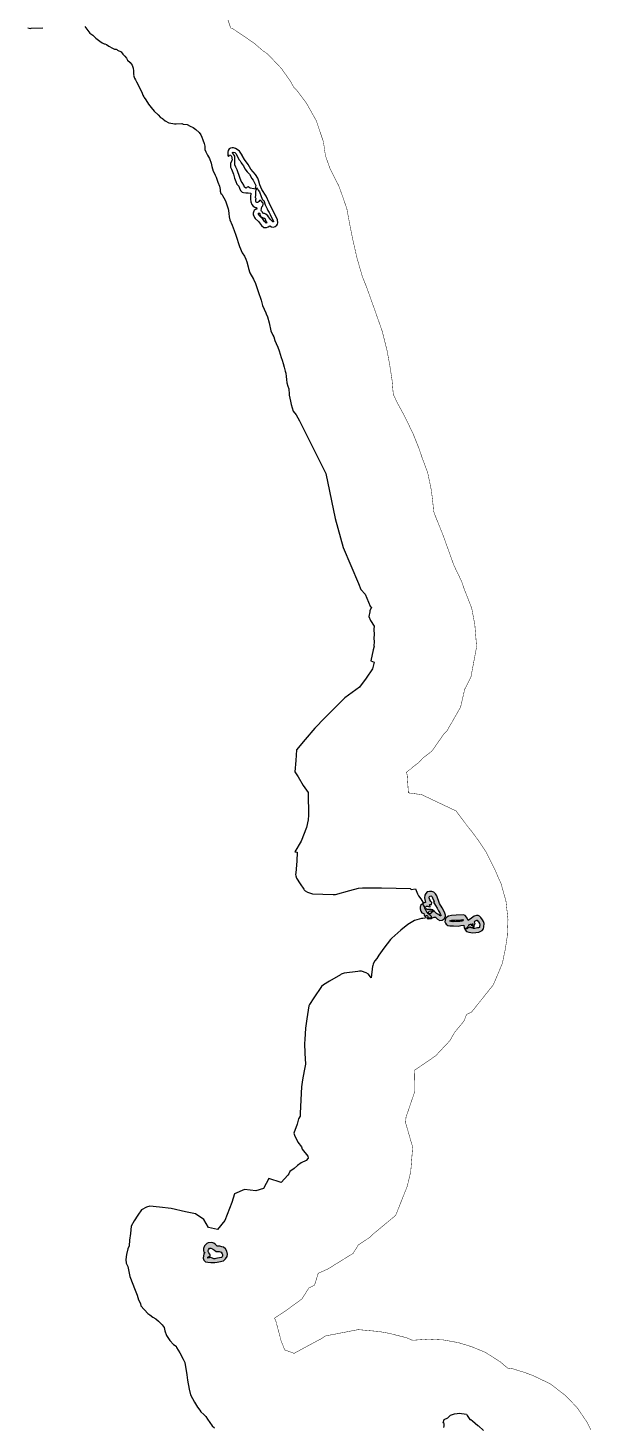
# Model space of a CAD drawing. Header units: metres. Extents: x 255476 to 378809, y 1739479 to 2227865.
# Drawn here: x 304234 to 310448, y 1923413 to 1938848 of the extents above; entities that cross this region are included whole.
import ezdxf

# ---------------------------------------------------------------- set-up
doc = ezdxf.new("R2010")
doc.units = ezdxf.units.M
doc.header["$MEASUREMENT"] = 0
for name, color, linetype in [('COASTLINE', 5, 'Continuous'), ('DISTRICT BOUNDRY', 86, 'Continuous'), ('MANGROOVE BUFFER ZONE', 120, 'Continuous')]:
    doc.layers.add(name, color=color, linetype=linetype)

msp = doc.modelspace()

# ---------------------------------------------------------------- hatches: boundary and pattern name
at = {"layer": 'MANGROOVE BUFFER ZONE'}
h = msp.add_hatch(dxfattribs=at)
h.set_pattern_fill('GRASS', color=256, scale=18)
h.paths.add_polyline_path([(308830, 1929092), (308806, 1929142), (308774, 1929189), (308747, 1929272), (308732, 1929295), (308712, 1929314), (308689, 1929320), (308665, 1929320), (308641, 1929317), (308626, 1929300), (308612, 1929281), (308611, 1929253), (308614, 1929235), (308620, 1929201), (308607, 1929195), (308583, 1929182), (308567, 1929168), (308562, 1929148), (308563, 1929129), (308569, 1929106), (308582, 1929087), (308603, 1929080), (308606, 1929064), (308611, 1929052), (308620, 1929043), (308623, 1929054), (308628, 1929056), (308638, 1929055), (308643, 1929052), (308645, 1929045), (308646, 1929034), (308645, 1929027), (308640, 1929022), (308655, 1929020), (308682, 1929023), (308696, 1929030), (308715, 1929040), (308731, 1929038), (308753, 1929015), (308779, 1929002), (308803, 1929004), (308825, 1929019), (308841, 1929044), (308841, 1929061)])
h.paths.add_polyline_path([(308671, 1929074), (308669, 1929076), (308663, 1929079), (308658, 1929082), (308654, 1929088), (308652, 1929089), (308653, 1929094), (308656, 1929098), (308663, 1929103), (308675, 1929107), (308690, 1929108), (308697, 1929103), (308701, 1929100), (308701, 1929096), (308694, 1929092), (308685, 1929087), (308680, 1929085), (308679, 1929082), (308678, 1929078)], flags=16)
h.paths.add_polyline_path([(308717, 1929105), (308699, 1929120), (308685, 1929123), (308665, 1929124), (308654, 1929124), (308643, 1929124), (308629, 1929129), (308617, 1929128), (308614, 1929129), (308613, 1929132), (308611, 1929134), (308612, 1929138), (308617, 1929148), (308624, 1929153), (308632, 1929158), (308641, 1929160), (308644, 1929160), (308655, 1929157), (308667, 1929152), (308671, 1929152), (308671, 1929156), (308667, 1929162), (308665, 1929170), (308665, 1929175), (308669, 1929177), (308679, 1929177), (308687, 1929178), (308689, 1929202), (308681, 1929213), (308669, 1929230), (308661, 1929253), (308662, 1929260), (308666, 1929267), (308673, 1929271), (308678, 1929272), (308686, 1929271), (308689, 1929267), (308693, 1929261), (308703, 1929242), (308716, 1929215), (308710, 1929203), (308731, 1929168), (308749, 1929138), (308766, 1929110), (308778, 1929086), (308788, 1929071), (308791, 1929058), (308790, 1929054), (308785, 1929053), (308780, 1929058), (308771, 1929068), (308755, 1929073), (308743, 1929080), (308732, 1929089)], flags=16)
h.paths.add_polyline_path([(309262, 1928992), (309250, 1929010), (309233, 1929035), (309218, 1929050), (309201, 1929057), (309183, 1929057), (309159, 1929050), (309130, 1929028), (309090, 1929002), (309082, 1929029), (309074, 1929040), (309059, 1929056), (309042, 1929063), (308961, 1929060), (308909, 1929055), (308875, 1929048), (308855, 1929039), (308842, 1929023), (308837, 1929007), (308835, 1928986), (308843, 1928973), (308850, 1928961), (308869, 1928948), (308889, 1928943), (308928, 1928942), (308980, 1928940), (309012, 1928945), (309044, 1928950), (309047, 1928922), (309057, 1928897), (309074, 1928882), (309099, 1928872), (309145, 1928864), (309210, 1928873), (309247, 1928890), (309262, 1928910), (309265, 1928932), (309269, 1928969)])
h.paths.add_polyline_path([(308925, 1928988), (308920, 1928989), (308910, 1928989), (308903, 1928990), (308899, 1928992), (308885, 1928994), (308891, 1928999), (308910, 1929004), (308948, 1929007), (309010, 1929009), (309024, 1929009), (309028, 1929010), (309036, 1929011), (309036, 1929008), (309036, 1929004), (309033, 1928998), (309023, 1928994), (308999, 1928991), (308964, 1928992), (308960, 1928989)], flags=16)
h.paths.add_polyline_path([(309067, 1928918), (309083, 1928924), (309089, 1928934), (309099, 1928946), (309107, 1928956), (309116, 1928963), (309120, 1928963), (309122, 1928958), (309125, 1928949), (309128, 1928947), (309133, 1928948), (309135, 1928957), (309136, 1928961), (309138, 1928967), (309140, 1928968), (309145, 1928965), (309143, 1928956), (309141, 1928952), (309142, 1928947), (309145, 1928938), (309140, 1928922), (309132, 1928921), (309129, 1928919), (309123, 1928920), (309116, 1928925), (309112, 1928930), (309107, 1928929), (309100, 1928922), (309093, 1928924), (309090, 1928919), (309086, 1928915), (309081, 1928913), (309076, 1928910), (309069, 1928911), (309066, 1928914)], flags=16)
h.paths.add_polyline_path([(309148, 1928916), (309158, 1928936), (309158, 1928945), (309169, 1928967), (309167, 1928973), (309162, 1928988), (309167, 1928996), (309186, 1929005), (309191, 1929005), (309200, 1928995), (309206, 1928987), (309216, 1928968), (309219, 1928954), (309218, 1928935), (309216, 1928923), (309207, 1928921), (309194, 1928920), (309179, 1928916), (309166, 1928913), (309147, 1928913)], flags=16)
h.paths.add_polyline_path([(306390, 1925397), (306375, 1925403), (306351, 1925407), (306320, 1925407), (306305, 1925428), (306285, 1925441), (306261, 1925449), (306221, 1925444), (306206, 1925437), (306183, 1925414), (306171, 1925383), (306172, 1925356), (306176, 1925343), (306189, 1925338), (306179, 1925331), (306175, 1925321), (306169, 1925301), (306166, 1925278), (306176, 1925253), (306193, 1925235), (306218, 1925232), (306250, 1925228), (306271, 1925227), (306297, 1925227), (306321, 1925234), (306341, 1925237), (306392, 1925248), (306415, 1925268), (306431, 1925294), (306434, 1925321), (306427, 1925353), (306413, 1925380)])
h.paths.add_polyline_path([(306238, 1925385), (306251, 1925388), (306270, 1925379), (306292, 1925363), (306309, 1925349), (306342, 1925351), (306366, 1925344), (306376, 1925325), (306380, 1925315), (306382, 1925301), (306376, 1925291), (306370, 1925283), (306346, 1925281), (306326, 1925277), (306306, 1925274), (306296, 1925270), (306284, 1925269), (306271, 1925275), (306249, 1925283), (306239, 1925283), (306233, 1925280), (306220, 1925278), (306218, 1925284), (306220, 1925289), (306232, 1925293), (306240, 1925296), (306245, 1925303), (306245, 1925312), (306240, 1925322), (306231, 1925336), (306222, 1925351), (306221, 1925360), (306227, 1925370)], flags=16)

# ---------------------------------------------------------------- linework, layer by layer
at = {"layer": 'COASTLINE', "color": 1, "flags": 128}
msp.add_lwpolyline([(306410, 1939028, 5, 5, 0), (306471, 1938848, 5, 5, 0), (306487, 1938845, 5, 5, 0), (306727, 1938683, 5, 5, 0), (306815, 1938607, 5, 5, 0), (306821, 1938601, 5, 5, 0), (306880, 1938560, 5, 5, 0), (307033, 1938399, 5, 5, 0), (307128, 1938264, 5, 5, 0), (307167, 1938195, 5, 5, 0), (307194, 1938169, 5, 5, 0), (307306, 1938020, 5, 5, 0), (307415, 1937827, 5, 5, 0), (307495, 1937590, 5, 5, 0), (307515, 1937449, 5, 5, 0), (307517, 1937440, 5, 5, 0), (307527, 1937410, 5, 5, 0), (307567, 1937297, 5, 5, 0), (307662, 1937110, 5, 5, 0), (307706, 1936991, 5, 5, 0), (307753, 1936854, 5, 5, 0), (307784, 1936685, 5, 5, 0), (307816, 1936525, 5, 5, 0), (307865, 1936309, 5, 5, 0), (307925, 1936103, 5, 5, 0), (307972, 1935986, 5, 5, 0), (308042, 1935790, 5, 5, 0), (308089, 1935658, 5, 5, 0), (308143, 1935503, 5, 5, 0), (308196, 1935293, 5, 5, 0), (308227, 1935124, 5, 5, 0), (308251, 1934969, 5, 5, 0), (308264, 1934824, 5, 5, 0), (308266, 1934805, 5, 5, 0), (308307, 1934719, 5, 5, 0), (308381, 1934582, 5, 5, 0), (308482, 1934377, 5, 5, 0), (308551, 1934204, 5, 5, 0), (308583, 1934109, 5, 5, 0), (308645, 1933942, 5, 5, 0), (308686, 1933746, 5, 5, 0), (308703, 1933601, 5, 5, 0), (308710, 1933519, 5, 5, 0), (308727, 1933470, 5, 5, 0), (308814, 1933254, 5, 5, 0), (308903, 1933007, 5, 5, 0), (308932, 1932925, 5, 5, 0), (309020, 1932741, 5, 5, 0), (309056, 1932637, 5, 5, 0), (309083, 1932570, 5, 5, 0), (309130, 1932450, 5, 5, 0), (309165, 1932267, 5, 5, 0), (309185, 1932021, 5, 5, 0), (309122, 1931687, 5, 5, 0), (309055, 1931556, 5, 5, 0), (309054, 1931555, 5, 5, 0), (309008, 1931356, 5, 5, 0), (308859, 1931096, 5, 5, 0), (308819, 1931055, 5, 5, 0), (308797, 1931021, 5, 5, 0), (308691, 1930870, 5, 5, 0), (308590, 1930792, 5, 5, 0), (308545, 1930742, 5, 5, 0), (308482, 1930697, 5, 5, 0), (308457, 1930673, 5, 5, 0), (308425, 1930649, 5, 5, 0), (308412, 1930637, 5, 5, 0), (308419, 1930604, 5, 5, 0), (308432, 1930410, 5, 5, 0), (308579, 1930390, 5, 5, 0), (308957, 1930211, 5, 5, 0), (309100, 1930021, 5, 5, 0), (309129, 1929987, 5, 5, 0), (309205, 1929884, 5, 5, 0), (309291, 1929754, 5, 5, 0), (309347, 1929643, 5, 5, 0), (309384, 1929568, 5, 5, 0), (309455, 1929407, 5, 5, 0), (309509, 1929215, 5, 5, 0), (309531, 1929012, 5, 5, 0), (309523, 1928827, 5, 5, 0), (309502, 1928688, 5, 5, 0), (309469, 1928528, 5, 5, 0), (309369, 1928292, 5, 5, 0), (309129, 1927991, 5, 5, 0), (309074, 1927965, 5, 5, 0), (309045, 1927892, 5, 5, 0), (308944, 1927769, 5, 5, 0), (308889, 1927675, 5, 5, 0), (308732, 1927508, 5, 5, 0), (308500, 1927349, 5, 5, 0), (308504, 1927118, 5, 5, 0), (308412, 1926851, 5, 5, 0), (308407, 1926842, 5, 5, 0), (308401, 1926771, 5, 5, 0), (308479, 1926501, 5, 5, 0), (308458, 1926231, 5, 5, 0), (308420, 1926071, 5, 5, 0), (308292, 1925749, 5, 5, 0), (308051, 1925549, 5, 5, 0), (308011, 1925509, 5, 5, 0), (307878, 1925421, 5, 5, 0), (307823, 1925330, 5, 5, 0), (307542, 1925156, 5, 5, 0), (307438, 1925110, 5, 5, 0), (307436, 1925107, 5, 5, 0), (307396, 1924977, 5, 5, 0), (307335, 1924949, 5, 5, 0), (307256, 1924826, 5, 5, 0), (307072, 1924691, 5, 5, 0), (306955, 1924615, 5, 5, 0), (306968, 1924587, 5, 5, 0), (307016, 1924408, 5, 5, 0), (307018, 1924387, 5, 5, 0), (307064, 1924272, 5, 5, 0), (307065, 1924265, 5, 5, 0), (307151, 1924234, 5, 5, 0), (307170, 1924226, 5, 5, 0), (307449, 1924377, 5, 5, 0), (307458, 1924378, 5, 5, 0), (307516, 1924418, 5, 5, 0), (307879, 1924488, 5, 5, 0), (308110, 1924467, 5, 5, 0), (308224, 1924446, 5, 5, 0), (308413, 1924398, 5, 5, 0), (308466, 1924374, 5, 5, 0), (308486, 1924371, 5, 5, 0), (308655, 1924383, 5, 5, 0), (308819, 1924374, 5, 5, 0), (308986, 1924344, 5, 5, 0), (309131, 1924299, 5, 5, 0), (309280, 1924238, 5, 5, 0), (309444, 1924134, 5, 5, 0), (309528, 1924063, 5, 5, 0), (309583, 1924056, 5, 5, 0), (309713, 1924016, 5, 5, 0), (309802, 1923983, 5, 5, 0), (309867, 1923953, 5, 5, 0), (310001, 1923888, 5, 5, 0), (310166, 1923760, 5, 5, 0), (310291, 1923631, 5, 5, 0), (310405, 1923465, 5, 5, 0), (310445, 1923381, 5, 5, 0)], format="xyseb", dxfattribs=at)
at = {"layer": 'DISTRICT BOUNDRY'}
for points in [[(304234, 1938849, 0), (304260, 1938844, 0), (304268, 1938845, 0), (304399, 1938849, 0)], [(304860, 1938866, 0), (304918, 1938790, 0), (304949, 1938771, 0), (304983, 1938735, 0), (305025, 1938702, 0), (305052, 1938686, 0), (305075, 1938672, 0), (305082, 1938675, 0), (305099, 1938668, 0), (305126, 1938649, 0), (305166, 1938627, 0), (305187, 1938614, 0), (305204, 1938613, 0), (305206, 1938616, 0), (305214, 1938612, 0), (305223, 1938602, 0), (305261, 1938584, 0), (305280, 1938561, 0), (305303, 1938539, 0), (305322, 1938517, 0), (305331, 1938495, 0), (305360, 1938469, 0), (305383, 1938440, 0), (305394, 1938406, 0), (305397, 1938377, 0), (305400, 1938351, 0), (305399, 1938342, 0), (305401, 1938334, 0), (305400, 1938328, 0), (305409, 1938296, 0), (305422, 1938275, 0), (305433, 1938254, 0), (305451, 1938222, 0), (305494, 1938131, 0), (305503, 1938106, 0), (305513, 1938089, 0), (305516, 1938081, 0), (305535, 1938056, 0), (305565, 1938007, 0), (305593, 1937970, 0), (305628, 1937929, 0), (305670, 1937889, 0), (305698, 1937862, 0), (305720, 1937848, 0), (305723, 1937846, 0), (305749, 1937825, 0), (305789, 1937802, 0), (305832, 1937793, 0), (305852, 1937791, 0), (305868, 1937791, 0), (305933, 1937793, 0), (305948, 1937789, 0), (305989, 1937782, 0), (306025, 1937767, 0), (306056, 1937751, 0), (306086, 1937729, 0), (306122, 1937697, 0), (306140, 1937669, 0), (306152, 1937643, 0), (306165, 1937616, 0), (306178, 1937575, 0), (306184, 1937544, 0), (306187, 1937506, 0), (306196, 1937483, 0), (306216, 1937447, 0), (306236, 1937407, 0), (306255, 1937356, 0), (306264, 1937321, 0), (306271, 1937295, 0), (306278, 1937270, 0), (306296, 1937234, 0), (306298, 1937224, 0), (306309, 1937201, 0), (306329, 1937149, 0), (306349, 1937103, 0), (306355, 1937066, 0), (306354, 1937047, 0), (306362, 1937024, 0), (306372, 1937014, 0), (306380, 1937002, 0), (306397, 1936975, 0), (306412, 1936943, 0), (306431, 1936885, 0), (306442, 1936854, 0), (306446, 1936833, 0), (306451, 1936801, 0), (306455, 1936766, 0), (306463, 1936732, 0), (306488, 1936674, 0), (306509, 1936615, 0), (306529, 1936564, 0), (306544, 1936520, 0), (306554, 1936481, 0), (306568, 1936438, 0), (306599, 1936368, 0), (306623, 1936332, 0), (306637, 1936297, 0), (306650, 1936269, 0), (306664, 1936213, 0), (306667, 1936195, 0), (306683, 1936146, 0), (306723, 1936078, 0), (306743, 1936030, 0), (306782, 1935918, 0), (306800, 1935867, 0), (306806, 1935844, 0), (306823, 1935785, 0), (306858, 1935706, 0), (306862, 1935696, 0), (306862, 1935696, 0), (306876, 1935662, 0), (306894, 1935597, 0), (306915, 1935509, 0), (306935, 1935461, 0), (306947, 1935441, 0), (306959, 1935400, 0), (306974, 1935367, 0), (306991, 1935327, 0), (307005, 1935286, 0), (307027, 1935213, 0), (307038, 1935182, 0), (307050, 1935147, 0), (307062, 1935106, 0), (307073, 1935063, 0), (307079, 1935039, 0), (307082, 1935004, 0), (307085, 1934969, 0), (307091, 1934933, 0), (307103, 1934895, 0), (307112, 1934866, 0), (307114, 1934849, 0), (307115, 1934826, 0), (307117, 1934798, 0), (307122, 1934765, 0), (307132, 1934730, 0), (307137, 1934693, 0), (307159, 1934621, 0), (307194, 1934579, 0), (307194, 1934579, 0), (307229, 1934513, 0), (307522, 1933932, 0), (307625, 1933436, 0), (307714, 1933116, 0), (307883, 1932721, 0), (307907, 1932653, 0), (307954, 1932603, 0), (308011, 1932469, 0), (308030, 1932455, 0), (308016, 1932444, 0), (308008, 1932419, 0), (308007, 1932409, 0), (308007, 1932408, 0), (307994, 1932357, 0), (308014, 1932313, 0), (308054, 1932249, 0), (308052, 1932214, 0), (308054, 1932153, 0), (308052, 1932121, 0), (308055, 1932072, 0), (308052, 1932034, 0), (308053, 1932028, 0), (308045, 1931987, 0), (308018, 1931867, 0), (308054, 1931851, 0), (308037, 1931780, 0), (307967, 1931676, 0), (307891, 1931575, 0), (307729, 1931459, 0), (307631, 1931358, 0), (307510, 1931238, 0), (307399, 1931124, 0), (307292, 1930999, 0), (307199, 1930885, 0), (307190, 1930768, 0), (307179, 1930642, 0), (307216, 1930586, 0), (307272, 1930490, 0), (307325, 1930413, 0), (307325, 1930339, 0), (307328, 1930226, 0), (307331, 1930163, 0), (307326, 1930114, 0), (307306, 1930027, 0), (307247, 1929878, 0), (307179, 1929759, 0), (307206, 1929755, 0), (307200, 1929658, 0), (307190, 1929529, 0), (307187, 1929509, 0), (307188, 1929494, 0), (307197, 1929469, 0), (307238, 1929406, 0), (307277, 1929348, 0), (307281, 1929339, 0), (307294, 1929329, 0), (307317, 1929313, 0), (307373, 1929295, 0), (307603, 1929290, 0), (307627, 1929289, 0), (307784, 1929331, 0), (307880, 1929357, 0), (307927, 1929362, 0), (308135, 1929362, 0), (308298, 1929359, 0), (308453, 1929356, 0), (308461, 1929345, 0), (308510, 1929351, 0), (308533, 1929295, 0), (308543, 1929274, 0), (308570, 1929239, 0), (308590, 1929203, 0), (308592, 1929187, 0), (308596, 1929172, 0), (308610, 1929150, 0), (308619, 1929121, 0), (308631, 1929099, 0), (308643, 1929086, 0), (308665, 1929067, 0), (308682, 1929051, 0), (308685, 1929031, 0), (308683, 1929032, 0), (308613, 1929028, 0), (308592, 1929022, 0), (308577, 1929023, 0), (308501, 1929000, 0), (308425, 1928958, 0), (308350, 1928895, 0), (308250, 1928807, 0), (308233, 1928791, 0), (308161, 1928697, 0), (308106, 1928618, 0), (308082, 1928583, 0), (308062, 1928558, 0), (308043, 1928522, 0), (308039, 1928503, 0), (308036, 1928498, 0), (308020, 1928370, 0), (307990, 1928411, 0), (307967, 1928425, 0), (307914, 1928442, 0), (307892, 1928444, 0), (307873, 1928439, 0), (307723, 1928420, 0), (307689, 1928409, 0), (307682, 1928403, 0), (307560, 1928332, 0), (307494, 1928293, 0), (307473, 1928273, 0), (307388, 1928148, 0), (307340, 1928076, 0), (307332, 1928062, 0), (307310, 1927917, 0), (307296, 1927815, 0), (307290, 1927687, 0), (307287, 1927644, 0), (307290, 1927538, 0), (307295, 1927418, 0), (307282, 1927343, 0), (307264, 1927243, 0), (307254, 1927167, 0), (307239, 1926875, 0), (307238, 1926843, 0), (307220, 1926812, 0), (307203, 1926756, 0), (307168, 1926657, 0), (307176, 1926634, 0), (307211, 1926556, 0), (307252, 1926505, 0), (307260, 1926479, 0), (307321, 1926400, 0), (307326, 1926380, 0), (307305, 1926355, 0), (307250, 1926327, 0), (307207, 1926298, 0), (307171, 1926264, 0), (307123, 1926233, 0), (307114, 1926206, 0), (307101, 1926192, 0), (307027, 1926112, 0), (306892, 1926157, 0), (306832, 1926046, 0), (306750, 1926018, 0), (306623, 1926035, 0), (306514, 1925985, 0), (306482, 1925891, 0), (306433, 1925758, 0), (306406, 1925692, 0), (306325, 1925593, 0), (306226, 1925614, 0), (306176, 1925702, 0), (306082, 1925767, 0), (305972, 1925788, 0), (305813, 1925824, 0), (305687, 1925839, 0), (305579, 1925850, 0), (305543, 1925840, 0), (305487, 1925811, 0), (305447, 1925752, 0), (305406, 1925687, 0), (305373, 1925629, 0), (305367, 1925550, 0), (305356, 1925475, 0), (305351, 1925414, 0), (305335, 1925381, 0), (305322, 1925315, 0), (305315, 1925263, 0), (305317, 1925222, 0), (305334, 1925186, 0), (305358, 1925075, 0), (305416, 1924922, 0), (305440, 1924868, 0), (305453, 1924816, 0), (305475, 1924777, 0), (305481, 1924751, 0), (305555, 1924666, 0), (305577, 1924651, 0), (305613, 1924625, 0), (305643, 1924608, 0), (305676, 1924580, 0), (305716, 1924539, 0), (305736, 1924512, 0), (305743, 1924474, 0), (305762, 1924424, 0), (305798, 1924369, 0), (305839, 1924324, 0), (305869, 1924306, 0), (305872, 1924292, 0), (305911, 1924231, 0), (305948, 1924162, 0), (305965, 1924126, 0), (305988, 1923988, 0), (305994, 1923931, 0), (306013, 1923831, 0), (306029, 1923770, 0), (306071, 1923687, 0), (306104, 1923634, 0), (306132, 1923598, 0), (306142, 1923581, 0), (306174, 1923551, 0), (306198, 1923528, 0), (306215, 1923501, 0), (306266, 1923427, 0), (306291, 1923403, 0)], [(308824, 1923407, 0), (308826, 1923427, 0), (308828, 1923452, 0), (308827, 1923451, 0), (308828, 1923452, 0), (308817, 1923458, 0), (308826, 1923495, 0), (308868, 1923515, 0), (308898, 1923545, 0), (308942, 1923558, 0), (308969, 1923562, 0), (308994, 1923567, 0), (309072, 1923554, 0), (309079, 1923541, 0), (309109, 1923496, 0), (309117, 1923498, 0), (309120, 1923496, 0), (309139, 1923482, 0), (309200, 1923429, 0), (309204, 1923428, 0), (309260, 1923375, 0)]]:
    msp.add_polyline3d(points, dxfattribs=at)
at = {"layer": 'MANGROOVE BUFFER ZONE', "flags": 128}
for points in [[(306976, 1936757), (306926, 1936858), (306897, 1936921), (306863, 1936993), (306814, 1937068), (306793, 1937117), (306783, 1937160), (306772, 1937192), (306745, 1937231), (306694, 1937291), (306662, 1937344), (306625, 1937399), (306599, 1937443), (306599, 1937445), (306569, 1937488), (306552, 1937500), (306525, 1937517), (306501, 1937525), (306486, 1937526), (306470, 1937522), (306454, 1937515), (306444, 1937498), (306438, 1937478), (306441, 1937440), (306448, 1937432), (306453, 1937438), (306457, 1937450), (306470, 1937444), (306480, 1937433), (306489, 1937394), (306484, 1937385), (306468, 1937353), (306467, 1937327), (306470, 1937314), (306480, 1937289), (306501, 1937236), (306514, 1937192), (306528, 1937154), (306540, 1937126), (306559, 1937103), (306569, 1937080), (306578, 1937057), (306598, 1937038), (306614, 1937032), (306638, 1937030), (306663, 1937030), (306692, 1937027), (306691, 1936986), (306689, 1936961), (306694, 1936931), (306703, 1936900), (306720, 1936881), (306736, 1936872), (306756, 1936869), (306758, 1936851), (306748, 1936848), (306730, 1936836), (306725, 1936827), (306719, 1936807), (306720, 1936788), (306726, 1936775), (306733, 1936759), (306742, 1936745), (306777, 1936714), (306811, 1936668), (306837, 1936648), (306865, 1936647), (306885, 1936653), (306903, 1936665), (306923, 1936653), (306945, 1936652), (306963, 1936659), (306980, 1936672), (306988, 1936685), (306991, 1936697), (306986, 1936732)], [(306740, 1937071), (306728, 1937073), (306686, 1937081), (306665, 1937096), (306654, 1937092), (306646, 1937084), (306639, 1937083), (306623, 1937093), (306616, 1937113), (306597, 1937142), (306586, 1937159), (306570, 1937198), (306541, 1937285), (306528, 1937313), (306518, 1937340), (306516, 1937425), (306518, 1937435), (306510, 1937444), (306499, 1937459), (306491, 1937466), (306491, 1937472), (306491, 1937476), (306498, 1937479), (306515, 1937476), (306526, 1937465), (306545, 1937430), (306562, 1937397), (306577, 1937381), (306585, 1937362), (306594, 1937350), (306612, 1937328), (306628, 1937293), (306651, 1937261), (306677, 1937234), (306706, 1937189), (306720, 1937171), (306749, 1937112), (306741, 1937081)], [(306836, 1936802), (306827, 1936806), (306822, 1936815), (306817, 1936820), (306811, 1936826), (306807, 1936836), (306810, 1936858), (306813, 1936874), (306817, 1936879), (306825, 1936887), (306828, 1936903), (306828, 1936914), (306820, 1936926), (306812, 1936936), (306805, 1936943), (306798, 1936948), (306789, 1936944), (306781, 1936933), (306775, 1936926), (306767, 1936922), (306761, 1936922), (306752, 1936928), (306748, 1936934), (306748, 1936939), (306749, 1936943), (306750, 1936957), (306751, 1936967), (306746, 1936974), (306748, 1937009), (306749, 1937053), (306758, 1937075), (306760, 1937084), (306764, 1937083), (306775, 1937060), (306788, 1937040), (306808, 1936991), (306815, 1936972), (306818, 1936961), (306824, 1936952), (306836, 1936944), (306852, 1936896), (306869, 1936860), (306872, 1936852), (306882, 1936834), (306895, 1936811), (306905, 1936789), (306909, 1936779), (306943, 1936716), (306944, 1936708), (306935, 1936710), (306928, 1936718), (306906, 1936740), (306881, 1936775), (306859, 1936795), (306850, 1936799), (306843, 1936801)], [(306822, 1936745), (306808, 1936756), (306801, 1936766), (306783, 1936783), (306777, 1936792), (306776, 1936797), (306776, 1936801), (306775, 1936800), (306781, 1936806), (306789, 1936804), (306792, 1936801), (306793, 1936790), (306797, 1936782), (306804, 1936770), (306814, 1936763), (306830, 1936754), (306836, 1936752), (306845, 1936752), (306850, 1936742), (306853, 1936732), (306858, 1936721), (306864, 1936710), (306870, 1936697), (306864, 1936696), (306857, 1936697), (306845, 1936713), (306831, 1936735)], [(308747, 1929272), (308732, 1929295), (308712, 1929314), (308689, 1929320), (308665, 1929320), (308641, 1929317), (308626, 1929300), (308612, 1929281), (308611, 1929253), (308614, 1929235), (308620, 1929201), (308607, 1929195), (308583, 1929182), (308567, 1929168), (308562, 1929148), (308563, 1929129), (308569, 1929106), (308582, 1929087), (308603, 1929080), (308606, 1929064), (308611, 1929052), (308620, 1929043), (308623, 1929054), (308628, 1929056), (308638, 1929055), (308643, 1929052), (308645, 1929045), (308646, 1929034), (308645, 1929027), (308640, 1929022), (308655, 1929020), (308682, 1929023), (308696, 1929030), (308715, 1929040), (308731, 1929038), (308753, 1929015), (308779, 1929002), (308803, 1929004), (308825, 1929019), (308841, 1929044), (308841, 1929061), (308830, 1929092), (308806, 1929142), (308774, 1929189)], [(308669, 1929177), (308679, 1929177), (308687, 1929178), (308689, 1929202), (308681, 1929213), (308669, 1929230), (308661, 1929253), (308662, 1929260), (308666, 1929267), (308673, 1929271), (308678, 1929272), (308686, 1929271), (308689, 1929267), (308693, 1929261), (308703, 1929242), (308716, 1929215), (308710, 1929203), (308731, 1929168), (308749, 1929138), (308766, 1929110), (308778, 1929086), (308788, 1929071), (308791, 1929058), (308790, 1929054), (308785, 1929053), (308780, 1929058), (308771, 1929068), (308755, 1929073), (308743, 1929080), (308732, 1929089), (308717, 1929105), (308699, 1929120), (308685, 1929123), (308665, 1929124), (308654, 1929124), (308643, 1929124), (308629, 1929129), (308617, 1929128), (308614, 1929129), (308613, 1929132), (308611, 1929134), (308612, 1929138), (308617, 1929148), (308624, 1929153), (308632, 1929158), (308641, 1929160), (308644, 1929160), (308655, 1929157), (308667, 1929152), (308671, 1929152), (308671, 1929156), (308667, 1929162), (308665, 1929170), (308665, 1929175)], [(308675, 1929107), (308690, 1929108), (308697, 1929103), (308701, 1929100), (308701, 1929096), (308694, 1929092), (308685, 1929087), (308680, 1929085), (308679, 1929082), (308678, 1929078), (308671, 1929074), (308669, 1929076), (308663, 1929079), (308658, 1929082), (308654, 1929088), (308652, 1929089), (308653, 1929094), (308656, 1929098), (308663, 1929103)], [(309269, 1928969), (309262, 1928992), (309250, 1929010), (309233, 1929035), (309218, 1929050), (309201, 1929057), (309183, 1929057), (309159, 1929050), (309130, 1929028), (309090, 1929002), (309082, 1929029), (309074, 1929040), (309059, 1929056), (309042, 1929063), (308961, 1929060), (308909, 1929055), (308875, 1929048), (308855, 1929039), (308842, 1929023), (308837, 1929007), (308835, 1928986), (308843, 1928973), (308850, 1928961), (308869, 1928948), (308889, 1928943), (308928, 1928942), (308980, 1928940), (309012, 1928945), (309044, 1928950), (309047, 1928922), (309057, 1928897), (309074, 1928882), (309099, 1928872), (309145, 1928864), (309210, 1928873), (309247, 1928890), (309262, 1928910), (309265, 1928932)], [(309033, 1928998), (309023, 1928994), (308999, 1928991), (308964, 1928992), (308960, 1928989), (308925, 1928988), (308920, 1928989), (308910, 1928989), (308903, 1928990), (308899, 1928992), (308885, 1928994), (308891, 1928999), (308910, 1929004), (308948, 1929007), (309010, 1929009), (309024, 1929009), (309028, 1929010), (309036, 1929011), (309036, 1929008), (309036, 1929004)], [(309083, 1928924), (309089, 1928934), (309099, 1928946), (309107, 1928956), (309116, 1928963), (309120, 1928963), (309122, 1928958), (309125, 1928949), (309128, 1928947), (309133, 1928948), (309135, 1928957), (309136, 1928961), (309138, 1928967), (309140, 1928968), (309145, 1928965), (309143, 1928956), (309141, 1928952), (309142, 1928947), (309145, 1928938), (309140, 1928922), (309132, 1928921), (309129, 1928919), (309123, 1928920), (309116, 1928925), (309112, 1928930), (309107, 1928929), (309100, 1928922), (309093, 1928924), (309090, 1928919), (309086, 1928915), (309081, 1928913), (309076, 1928910), (309069, 1928911), (309066, 1928914), (309067, 1928918)], [(309148, 1928916), (309158, 1928936), (309158, 1928945), (309169, 1928967), (309167, 1928973), (309162, 1928988), (309167, 1928996), (309186, 1929005), (309191, 1929005), (309200, 1928995), (309206, 1928987), (309216, 1928968), (309219, 1928954), (309218, 1928935), (309216, 1928923), (309207, 1928921), (309194, 1928920), (309179, 1928916), (309166, 1928913), (309147, 1928913)], [(306392, 1925248), (306415, 1925268), (306431, 1925294), (306434, 1925321), (306427, 1925353), (306413, 1925380), (306390, 1925397), (306375, 1925403), (306351, 1925407), (306320, 1925407), (306305, 1925428), (306285, 1925441), (306261, 1925449), (306221, 1925444), (306206, 1925437), (306183, 1925414), (306171, 1925383), (306172, 1925356), (306176, 1925343), (306189, 1925338), (306179, 1925331), (306175, 1925321), (306169, 1925301), (306166, 1925278), (306176, 1925253), (306193, 1925235), (306218, 1925232), (306250, 1925228), (306271, 1925227), (306297, 1925227), (306321, 1925234), (306341, 1925237)], [(306271, 1925275), (306249, 1925283), (306239, 1925283), (306233, 1925280), (306220, 1925278), (306218, 1925284), (306220, 1925289), (306232, 1925293), (306240, 1925296), (306245, 1925303), (306245, 1925312), (306240, 1925322), (306231, 1925336), (306222, 1925351), (306221, 1925360), (306227, 1925370), (306238, 1925385), (306251, 1925388), (306270, 1925379), (306292, 1925363), (306309, 1925349), (306342, 1925351), (306366, 1925344), (306376, 1925325), (306380, 1925315), (306382, 1925301), (306376, 1925291), (306370, 1925283), (306346, 1925281), (306326, 1925277), (306306, 1925274), (306296, 1925270), (306284, 1925269)]]:
    msp.add_lwpolyline(points, close=True, dxfattribs=at)

doc.saveas('drawing.dxf')
